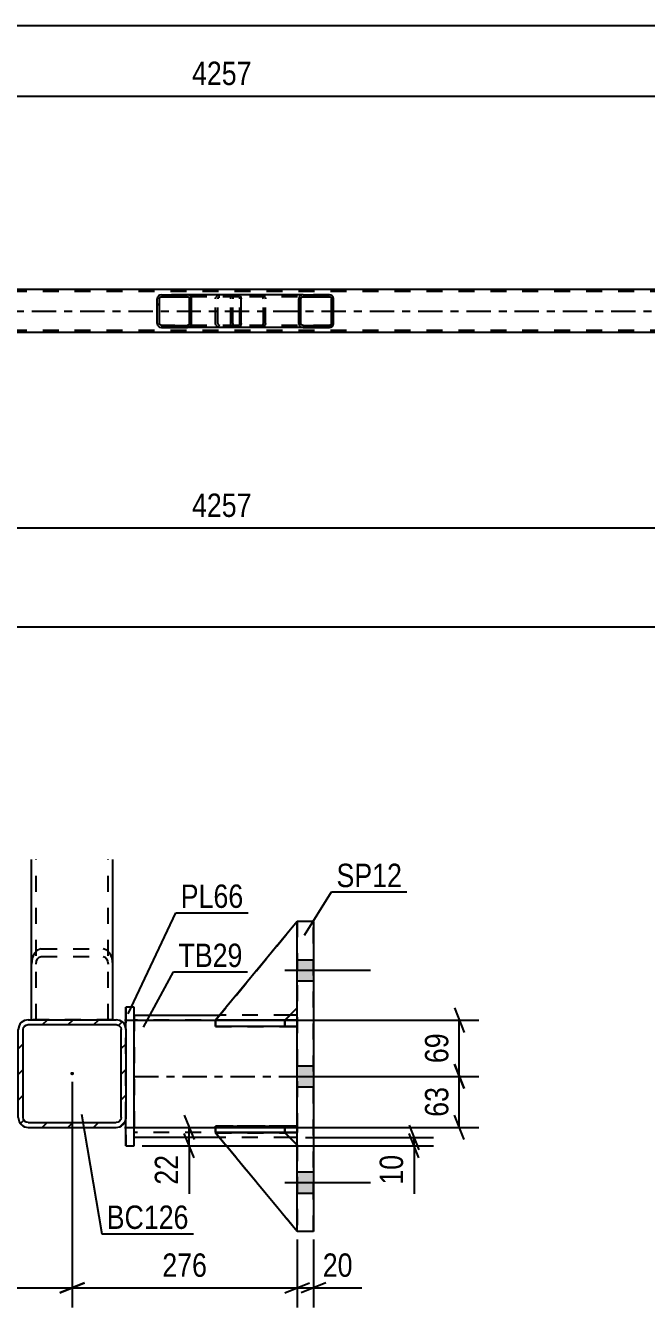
# Model space of a CAD drawing. Header units: millimetres. Extents: x 0 to 841, y 0 to 594.
# Drawn here: x 225.9 to 301.9, y 118.9 to 276 of the extents above; entities that cross this region are included whole.
import ezdxf

# ---------------------------------------------------------------- set-up
doc = ezdxf.new("R2010")
doc.units = ezdxf.units.MM
doc.linetypes.add('DXK_LINE_DOT2', pattern=[3.9198, 1.9599, -1.9599])
doc.linetypes.add('DXK_LINE_DOT3', pattern=[5.9187, 2.979, -0.9799, 0.9799, -0.9799])
doc.styles.add('Arial Narrow', font='ARIALN.TTF', dxfattribs={"height": 0.2})

# ---------------------------------------------------------------- blocks, each defined once
blk = doc.blocks.new('Part-248143587-3631 - 3433')
at = {"color": 2, "linetype": 'Continuous'}
for p, q in [((334.24, 243.67), (169.97, 243.67)), ((589.65, 238.39), (72.73, 238.39))]:
    blk.add_line(p, q, dxfattribs=at)
at = {"color": 7, "linetype": 'DXK_LINE_DOT2'}
for p, q in [((731.64, 243.43), (72.73, 243.43)), ((731.64, 238.63), (72.73, 238.63))]:
    blk.add_line(p, q, dxfattribs=at)
at = {"color": 7, "linetype": 'DXK_LINE_DOT3'}
blk.add_line((72.73, 241.03), (731.64, 241.03), dxfattribs=at)
blk = doc.blocks.new('Part-248143587-3577 - 3433')
at = {"linetype": 'Continuous'}
h = blk.add_hatch(dxfattribs=at)
h.set_pattern_fill('', scale=0.7, style=0, pattern_type=0)
h.set_pattern_definition([(45, (246.152, 242.7308), (-1.57154, 1.57154), [])])
h.paths.add_polyline_path([(246.19, 242.55), (246.15, 242.73), (246.04, 242.89), (245.88, 242.99), (245.69, 243.03), (242.5, 243.03), (242.31, 242.99), (242.15, 242.89), (242.04, 242.73), (242, 242.55), (242, 239.51), (242.04, 239.32), (242.15, 239.17), (242.31, 239.06), (242.5, 239.03), (245.69, 239.03), (245.88, 239.06), (246.04, 239.17), (246.15, 239.32), (246.19, 239.51)])
h.paths.add_polyline_path([(245.92, 239.42), (245.87, 239.34), (245.78, 239.29), (245.69, 239.27), (242.5, 239.27), (242.41, 239.29), (242.33, 239.34), (242.27, 239.42), (242.25, 239.51), (242.25, 242.55), (242.27, 242.64), (242.33, 242.72), (242.41, 242.77), (242.5, 242.79), (245.69, 242.79), (245.78, 242.77), (245.87, 242.72), (245.92, 242.64), (245.94, 242.55), (245.94, 239.51)])
at = {"color": 2, "linetype": 'Continuous'}
for p, q in [((242.04, 242.73), (242, 242.55)), ((242, 239.51), (242, 242.55)), ((242.25, 242.55), (242.27, 242.64)), ((242.25, 239.51), (242.25, 242.55)), ((242.27, 242.64), (242.33, 242.72)), ((242.5, 243.03), (242.31, 242.99)), ((242.33, 242.72), (242.41, 242.77)), ((242.41, 242.77), (242.5, 242.79)), ((242.5, 243.03), (245.69, 243.03)), ((242.5, 242.79), (245.69, 242.79)), ((251.99, 243.03), (245.69, 243.03)), ((245.88, 242.99), (245.69, 243.03)), ((245.69, 242.79), (245.78, 242.77)), ((245.78, 242.77), (245.87, 242.72)), ((245.87, 242.72), (245.92, 242.64)), ((245.92, 242.64), (245.94, 242.55)), ((245.94, 239.51), (245.94, 242.55)), ((246.19, 242.55), (246.15, 242.73)), ((246.19, 239.51), (246.19, 242.55)), ((251.99, 243.03), (252.09, 242.99)), ((252.09, 242.99), (252.18, 242.89)), ((252.18, 242.89), (252.24, 242.73)), ((252.24, 242.73), (252.26, 242.55)), ((252.26, 239.51), (252.26, 242.55)), ((242, 239.51), (242.04, 239.32)), ((242.27, 239.42), (242.25, 239.51)), ((242.33, 239.34), (242.27, 239.42)), ((242.31, 239.06), (242.5, 239.03)), ((242.41, 239.29), (242.33, 239.34)), ((242.5, 239.27), (242.41, 239.29)), ((242.5, 239.27), (245.69, 239.27)), ((242.5, 239.03), (245.69, 239.03)), ((245.78, 239.29), (245.69, 239.27)), ((245.69, 239.03), (245.88, 239.06)), ((251.99, 239.03), (245.69, 239.03)), ((245.87, 239.34), (245.78, 239.29)), ((245.92, 239.42), (245.87, 239.34)), ((245.94, 239.51), (245.92, 239.42)), ((246.15, 239.32), (246.19, 239.51)), ((252.09, 239.06), (251.99, 239.03)), ((252.18, 239.17), (252.09, 239.06)), ((252.24, 239.32), (252.18, 239.17)), ((252.26, 239.51), (252.24, 239.32))]:
    blk.add_line(p, q, dxfattribs=at)
at = {"color": 7, "linetype": 'DXK_LINE_DOT2'}
for p, q in [((245.69, 243.03), (242.5, 243.03)), ((251.99, 242.79), (242.5, 242.79)), ((249.15, 242.55), (249.19, 242.73)), ((249.15, 239.51), (249.15, 242.55)), ((249.42, 242.64), (249.4, 242.55)), ((249.4, 239.51), (249.4, 242.55)), ((249.48, 242.72), (249.42, 242.64)), ((249.46, 242.99), (249.65, 243.03)), ((249.48, 242.72), (249.5, 242.73)), ((249.5, 242.73), (249.56, 242.77)), ((249.56, 242.77), (249.65, 242.79)), ((251, 242.79), (251, 243.03)), ((252.04, 242.77), (251.99, 242.79)), ((252.08, 242.72), (252.04, 242.77)), ((252.11, 242.64), (252.08, 242.72)), ((252.12, 242.55), (252.11, 242.64)), ((252.12, 239.51), (252.12, 242.55)), ((251.99, 239.27), (242.5, 239.27)), ((245.69, 239.03), (242.5, 239.03)), ((249.19, 239.32), (249.15, 239.51)), ((249.4, 239.51), (249.42, 239.42)), ((249.42, 239.42), (249.48, 239.34)), ((249.65, 239.03), (249.46, 239.06)), ((249.48, 239.34), (249.5, 239.32)), ((249.5, 239.32), (249.56, 239.29)), ((249.56, 239.29), (249.65, 239.27)), ((251, 239.03), (251, 239.27)), ((251.99, 239.27), (252.04, 239.29)), ((252.04, 239.29), (252.08, 239.34)), ((252.08, 239.34), (252.11, 239.42)), ((252.11, 239.42), (252.12, 239.51))]:
    blk.add_line(p, q, dxfattribs=at)
at = {"color": 2, "linetype": 'Continuous'}
for centre, start, end in [((242.49, 242.53), 111.1941, 156.1506), ((245.7, 242.53), 23.8494, 68.8059), ((242.49, 239.52), 203.8494, 248.8059), ((245.7, 239.52), 291.1941, 336.1506)]:
    blk.add_arc(centre, 0.492, start, end, dxfattribs=at)
at = {"color": 7, "linetype": 'DXK_LINE_DOT2'}
for centre, start, end in [((249.64, 242.53), 111.1941, 156.1506), ((249.64, 239.52), 203.8494, 248.8059)]:
    blk.add_arc(centre, 0.492, start, end, dxfattribs=at)
blk = doc.blocks.new('Part-248143587-3578 - 3433')
at = {"linetype": 'Continuous'}
h = blk.add_hatch(dxfattribs=at)
h.set_pattern_fill('', scale=0.7, style=0, pattern_type=0)
h.set_pattern_definition([(45, (263.5626, 242.7308), (-1.57154, 1.57154), [])])
h.paths.add_polyline_path([(263.6, 242.55), (263.56, 242.73), (263.45, 242.89), (263.29, 242.99), (263.09, 243.03), (259.86, 243.03), (259.66, 242.99), (259.49, 242.89), (259.38, 242.73), (259.34, 242.55), (259.34, 239.51), (259.38, 239.32), (259.49, 239.17), (259.66, 239.06), (259.86, 239.03), (263.09, 239.03), (263.29, 239.06), (263.45, 239.17), (263.56, 239.32), (263.6, 239.51)])
h.paths.add_polyline_path([(263.33, 239.42), (263.27, 239.34), (263.19, 239.29), (263.09, 239.27), (259.86, 239.27), (259.76, 239.29), (259.68, 239.34), (259.62, 239.42), (259.6, 239.51), (259.6, 242.55), (259.62, 242.64), (259.68, 242.72), (259.76, 242.77), (259.86, 242.79), (263.09, 242.79), (263.19, 242.77), (263.27, 242.72), (263.33, 242.64), (263.35, 242.55), (263.35, 239.51)])
at = {"color": 7, "linetype": 'DXK_LINE_DOT2'}
for p, q in [((251, 242.55), (251.03, 242.73)), ((251, 239.51), (251, 242.55)), ((251.27, 242.64), (251.25, 242.55)), ((251.25, 239.51), (251.25, 242.55)), ((251.33, 242.72), (251.27, 242.64)), ((251.31, 242.99), (251.51, 243.03)), ((251.41, 242.77), (251.33, 242.72)), ((251.51, 242.79), (251.41, 242.77)), ((251.99, 243.03), (251.51, 243.03)), ((263.09, 242.79), (251.51, 242.79)), ((254.74, 243.03), (254.94, 242.99)), ((254.84, 242.77), (254.74, 242.79)), ((254.92, 242.72), (254.84, 242.77)), ((254.98, 242.64), (254.92, 242.72)), ((255, 242.55), (254.98, 242.64)), ((255, 239.51), (255, 242.55)), ((255.21, 242.73), (255.25, 242.55)), ((255.25, 239.51), (255.25, 242.55)), ((263.09, 243.03), (259.86, 243.03)), ((251.03, 239.32), (251, 239.51)), ((251.25, 239.51), (251.27, 239.42)), ((251.27, 239.42), (251.33, 239.34)), ((251.51, 239.03), (251.31, 239.06)), ((251.33, 239.34), (251.41, 239.29)), ((251.41, 239.29), (251.51, 239.27)), ((263.09, 239.27), (251.51, 239.27)), ((251.99, 239.03), (251.51, 239.03)), ((254.74, 239.27), (254.84, 239.29)), ((254.94, 239.06), (254.74, 239.03)), ((254.84, 239.29), (254.92, 239.34)), ((254.92, 239.34), (254.98, 239.42)), ((254.98, 239.42), (255, 239.51)), ((255.25, 239.51), (255.21, 239.32)), ((263.09, 239.03), (259.86, 239.03))]:
    blk.add_line(p, q, dxfattribs=at)
at = {"color": 2, "linetype": 'Continuous'}
for p, q in [((259.86, 243.03), (251.99, 243.03)), ((259.38, 242.73), (259.34, 242.55)), ((259.34, 239.51), (259.34, 242.55)), ((259.6, 242.55), (259.62, 242.64)), ((259.6, 239.51), (259.6, 242.55)), ((259.62, 242.64), (259.68, 242.72)), ((259.86, 243.03), (259.66, 242.99)), ((259.68, 242.72), (259.76, 242.77)), ((259.76, 242.77), (259.86, 242.79)), ((259.86, 243.03), (263.09, 243.03)), ((259.86, 242.79), (263.09, 242.79)), ((263.29, 242.99), (263.09, 243.03)), ((263.09, 242.79), (263.19, 242.77)), ((263.19, 242.77), (263.27, 242.72)), ((263.27, 242.72), (263.33, 242.64)), ((263.33, 242.64), (263.35, 242.55)), ((263.35, 239.51), (263.35, 242.55)), ((263.6, 242.55), (263.56, 242.73)), ((263.6, 239.51), (263.6, 242.55)), ((259.86, 239.03), (251.99, 239.03)), ((259.34, 239.51), (259.38, 239.32)), ((259.62, 239.42), (259.6, 239.51)), ((259.68, 239.34), (259.62, 239.42)), ((259.66, 239.06), (259.86, 239.03)), ((259.76, 239.29), (259.68, 239.34)), ((259.86, 239.27), (259.76, 239.29)), ((259.86, 239.27), (263.09, 239.27)), ((259.86, 239.03), (263.09, 239.03)), ((263.19, 239.29), (263.09, 239.27)), ((263.09, 239.03), (263.29, 239.06)), ((263.27, 239.34), (263.19, 239.29)), ((263.33, 239.42), (263.27, 239.34)), ((263.35, 239.51), (263.33, 239.42)), ((263.56, 239.32), (263.6, 239.51))]:
    blk.add_line(p, q, dxfattribs=at)
at = {"color": 7, "linetype": 'DXK_LINE_DOT2'}
for centre, start, end in [((251.49, 242.53), 110.7583, 155.68), ((254.76, 242.53), 24.32, 69.2417), ((251.49, 239.53), 204.32, 249.2417), ((254.76, 239.53), 290.7583, 335.68)]:
    blk.add_arc(centre, 0.496, start, end, dxfattribs=at)
at = {"color": 2, "linetype": 'Continuous'}
for centre, start, end in [((259.84, 242.53), 110.7583, 155.68), ((263.11, 242.53), 24.32, 69.2417), ((259.84, 239.53), 204.32, 249.2417), ((263.11, 239.53), 290.7583, 335.68)]:
    blk.add_arc(centre, 0.496, start, end, dxfattribs=at)
blk = doc.blocks.new('Part-248143587-2499 - 2365')
at = {"color": 2, "linetype": 'Continuous'}
for p, q in [((261.15, 166.23), (259.15, 166.23)), ((259.15, 128.23), (259.15, 166.23)), ((261.15, 166.23), (261.15, 128.23)), ((261.15, 128.23), (259.15, 128.23))]:
    blk.add_line(p, q, dxfattribs=at)
at = {"color": 7, "linetype": 'DXK_LINE_DOT2'}
for p, q in [((259.15, 166.23), (259.15, 128.23)), ((261.15, 128.23), (261.15, 166.23))]:
    blk.add_line(p, q, dxfattribs=at)
blk = doc.blocks.new('Part-248143587-2468 - 2365')
at = {"linetype": 'Continuous'}
h = blk.add_hatch(dxfattribs=at)
h.set_pattern_fill('', scale=0.7, style=0, pattern_type=0)
h.set_pattern_definition([(45, (237.415, 141.0609), (-1.57154, 1.57154), [])])
h.paths.add_polyline_path([(236.96, 140.97), (237.42, 141.06), (237.8, 141.32), (238.06, 141.71), (238.16, 142.17), (238.16, 152.97), (238.06, 153.43), (237.8, 153.82), (237.42, 154.08), (236.96, 154.17), (226.16, 154.17), (225.7, 154.08), (225.31, 153.82), (225.05, 153.43), (224.96, 152.97), (224.96, 142.17), (225.05, 141.71), (225.31, 141.32), (225.7, 141.06), (226.16, 140.97)])
h.paths.add_polyline_path([(226.16, 141.57), (225.93, 141.62), (225.73, 141.75), (225.6, 141.94), (225.56, 142.17), (225.56, 152.97), (225.6, 153.2), (225.73, 153.39), (225.93, 153.52), (226.16, 153.57), (236.96, 153.57), (237.19, 153.52), (237.38, 153.39), (237.51, 153.2), (237.56, 152.97), (237.56, 142.17), (237.51, 141.94), (237.38, 141.75), (237.19, 141.62), (236.96, 141.57)])
blk.add_hatch(color=30, dxfattribs=at).paths.add_polyline_path([(231.56, 147.47, -1), (231.56, 147.67, -1)])
at = {"color": 2, "linetype": 'Continuous'}
for p, q in [((226.16, 154.17), (225.7, 154.08)), ((226.16, 154.17), (226.16, 154.17)), ((226.16, 154.17), (236.96, 154.17)), ((236.96, 154.17), (236.96, 154.17)), ((237.42, 154.08), (236.96, 154.17)), ((225.05, 153.43), (224.96, 152.97)), ((224.96, 152.97), (224.96, 152.97)), ((224.96, 142.17), (224.96, 152.97)), ((225.56, 152.97), (225.6, 153.2)), ((225.56, 152.97), (225.56, 152.97)), ((225.56, 142.17), (225.56, 152.97)), ((225.6, 153.2), (225.73, 153.39)), ((225.73, 153.39), (225.93, 153.52)), ((225.93, 153.52), (226.16, 153.57)), ((226.16, 153.57), (226.16, 153.57)), ((226.16, 153.57), (236.96, 153.57)), ((236.96, 153.57), (236.96, 153.57)), ((236.96, 153.57), (237.19, 153.52)), ((237.19, 153.52), (237.38, 153.39)), ((237.38, 153.39), (237.51, 153.2)), ((237.51, 153.2), (237.56, 152.97)), ((237.56, 152.97), (237.56, 152.97)), ((237.56, 142.17), (237.56, 152.97)), ((238.16, 152.97), (238.06, 153.43)), ((238.16, 152.97), (238.16, 152.97)), ((238.16, 142.17), (238.16, 152.97)), ((224.96, 142.17), (224.96, 142.17)), ((224.96, 142.17), (225.05, 141.71)), ((225.56, 142.17), (225.56, 142.17)), ((225.6, 141.94), (225.56, 142.17)), ((225.73, 141.75), (225.6, 141.94)), ((225.93, 141.62), (225.73, 141.75)), ((226.16, 141.57), (225.93, 141.62)), ((226.16, 141.57), (226.16, 141.57)), ((226.16, 141.57), (236.96, 141.57)), ((237.19, 141.62), (236.96, 141.57)), ((236.96, 141.57), (236.96, 141.57)), ((237.38, 141.75), (237.19, 141.62)), ((237.51, 141.94), (237.38, 141.75)), ((237.56, 142.17), (237.51, 141.94)), ((237.56, 142.17), (237.56, 142.17)), ((238.06, 141.71), (238.16, 142.17)), ((238.16, 142.17), (238.16, 142.17)), ((225.7, 141.06), (226.16, 140.97)), ((226.16, 140.97), (226.16, 140.97)), ((226.16, 140.97), (236.96, 140.97)), ((236.96, 140.97), (237.42, 141.06)), ((236.96, 140.97), (236.96, 140.97))]:
    blk.add_line(p, q, dxfattribs=at)
at = {"color": 7, "linetype": 'DXK_LINE_DOT3'}
blk.add_line((231.56, 147.57), (231.56, 147.57), dxfattribs=at)
at = {"color": 30, "linetype": 'DXK_LINE_DOT3'}
blk.add_line((231.56, 147.57), (231.56, 147.57), dxfattribs=at)
at = {"color": 30, "linetype": 'Continuous'}
blk.add_circle((231.56, 147.57), 0.1, dxfattribs=at)
at = {"color": 2, "linetype": 'Continuous'}
for centre, start, end in [((226.16, 152.97), 112.5, 157.5), ((236.96, 152.97), 22.5, 67.5), ((226.16, 142.17), 202.5, 247.5), ((236.96, 142.17), 292.5, 337.5)]:
    blk.add_arc(centre, 1.2, start, end, dxfattribs=at)
blk = doc.blocks.new('Part-248143587-2419 - 2365')
at = {"color": 2, "linetype": 'Continuous'}
for p, q in [((226.56, 154.17), (226.56, 173.81)), ((236.56, 154.17), (236.56, 173.81))]:
    blk.add_line(p, q, dxfattribs=at)
at = {"color": 7, "linetype": 'DXK_LINE_DOT2'}
for p, q in [((227.16, 154.17), (227.16, 173.81)), ((235.96, 154.17), (235.96, 173.81)), ((236.56, 154.17), (226.56, 154.17)), ((226.56, 154.17), (226.65, 154.17))]:
    blk.add_line(p, q, dxfattribs=at)
blk = doc.blocks.new('Part-248143587-2426 - 2365')
at = {"color": 7, "linetype": 'DXK_LINE_DOT2'}
for p, q in [((226.56, 154.17), (226.56, 173.81)), ((227.16, 154.17), (227.16, 173.81)), ((235.96, 154.17), (235.96, 173.81)), ((236.56, 154.17), (236.56, 173.81)), ((226.91, 162.3), (226.65, 161.7)), ((227.3, 162.7), (226.91, 162.3)), ((227.76, 162.85), (227.3, 162.7)), ((227.33, 161.64), (227.53, 161.84)), ((227.53, 161.84), (227.76, 161.92)), ((227.76, 162.85), (235.36, 162.85)), ((227.76, 161.92), (235.36, 161.92)), ((235.82, 162.7), (235.36, 162.85)), ((235.36, 161.92), (235.59, 161.84)), ((235.59, 161.84), (235.78, 161.64)), ((236.2, 162.3), (235.82, 162.7)), ((236.46, 161.7), (236.2, 162.3)), ((226.65, 161.7), (226.56, 160.99)), ((227.16, 160.99), (227.2, 161.34)), ((227.2, 161.34), (227.33, 161.64)), ((235.78, 161.64), (235.91, 161.34)), ((235.91, 161.34), (235.96, 160.99)), ((236.56, 160.99), (236.46, 161.7)), ((226.56, 154.17), (236.56, 154.17))]:
    blk.add_line(p, q, dxfattribs=at)
blk = doc.blocks.new('Part-248143587-2505 - 2365')
at = {"color": 2, "linetype": 'Continuous'}
for p, q in [((249.16, 154.13), (249.15, 154.13)), ((249.15, 154.13), (249.15, 153.33)), ((259.15, 154.13), (250.4, 154.13)), ((259.15, 154.13), (259.15, 154.13)), ((259.15, 154.13), (259.15, 153.33)), ((259.15, 153.33), (249.15, 153.33)), ((259.15, 153.33), (259.15, 153.33))]:
    blk.add_line(p, q, dxfattribs=at)
at = {"color": 7, "linetype": 'DXK_LINE_DOT2'}
for p, q in [((250.4, 154.13), (249.16, 154.13)), ((257.65, 154.13), (249.16, 154.13)), ((257.65, 154.13), (259.15, 154.13)), ((257.65, 154.13), (257.65, 153.33)), ((259.15, 154.13), (259.15, 153.33)), ((249.15, 153.33), (257.65, 153.33)), ((257.65, 153.33), (259.15, 153.33))]:
    blk.add_line(p, q, dxfattribs=at)
blk = doc.blocks.new('Part-248143587-2441 - 2365')
at = {"color": 2, "linetype": 'Continuous'}
for p, q in [((239.15, 154.73), (249.66, 154.73)), ((259.15, 154.73), (258.26, 154.73)), ((249.64, 139.73), (239.15, 139.73)), ((259.15, 139.73), (258.25, 139.73))]:
    blk.add_line(p, q, dxfattribs=at)
at = {"color": 7, "linetype": 'DXK_LINE_DOT2'}
for p, q in [((239.15, 154.73), (239.15, 154.73)), ((239.15, 154.73), (239.15, 139.73)), ((239.15, 139.73), (239.15, 154.73)), ((239.15, 154.73), (239.15, 154.73)), ((239.15, 154.13), (239.15, 154.13)), ((259.15, 154.13), (239.15, 154.13)), ((258.26, 154.73), (249.66, 154.73)), ((259.15, 139.73), (259.15, 154.73)), ((259.15, 139.73), (259.15, 154.73)), ((239.15, 140.33), (239.15, 140.33)), ((259.15, 140.33), (239.15, 140.33)), ((239.15, 139.73), (239.15, 139.73)), ((239.15, 139.73), (239.15, 139.73)), ((258.25, 139.73), (249.64, 139.73))]:
    blk.add_line(p, q, dxfattribs=at)
at = {"color": 7, "linetype": 'DXK_LINE_DOT3'}
blk.add_line((239.15, 147.23), (259.15, 147.23), dxfattribs=at)
blk = doc.blocks.new('Part-248143587-2506 - 2365')
at = {"color": 2, "linetype": 'Continuous'}
for p, q in [((249.15, 141.13), (259.15, 141.13)), ((249.15, 141.13), (249.15, 140.33)), ((259.15, 140.33), (249.15, 140.33)), ((259.15, 141.13), (259.15, 141.13)), ((259.15, 141.13), (259.15, 140.33)), ((259.15, 140.33), (259.15, 140.33))]:
    blk.add_line(p, q, dxfattribs=at)
at = {"color": 7, "linetype": 'DXK_LINE_DOT2'}
for p, q in [((257.65, 141.13), (249.15, 141.13)), ((249.15, 140.33), (257.65, 140.33)), ((259.15, 141.13), (257.65, 141.13)), ((257.65, 141.13), (257.65, 140.33)), ((257.65, 140.33), (259.15, 140.33)), ((259.15, 141.13), (259.15, 140.33))]:
    blk.add_line(p, q, dxfattribs=at)
blk = doc.blocks.new('Part-248143587-2446 - 2365')
at = {"color": 2, "linetype": 'Continuous'}
for p, q in [((238.15, 152.98), (238.15, 155.73)), ((239.15, 155.73), (238.15, 155.73)), ((239.15, 138.73), (239.15, 155.73)), ((238.15, 138.73), (238.15, 142.16)), ((238.15, 138.73), (239.15, 138.73))]:
    blk.add_line(p, q, dxfattribs=at)
at = {"color": 7, "linetype": 'DXK_LINE_DOT2'}
for p, q in [((238.15, 155.73), (238.15, 138.73)), ((239.15, 138.73), (239.15, 155.73)), ((238.15, 142.16), (238.15, 152.98))]:
    blk.add_line(p, q, dxfattribs=at)
blk = doc.blocks.new('Part-248143587-2511 - 2365')
at = {"color": 2, "linetype": 'Continuous'}
for p, q in [((259.15, 166.23), (249.15, 154.12)), ((259.15, 166.23), (259.15, 166.23)), ((259.15, 166.23), (259.15, 166.23)), ((257.66, 154.13), (259.15, 155.62)), ((250.4, 154.12), (249.15, 154.12)), ((249.15, 154.12), (249.15, 154.12))]:
    blk.add_line(p, q, dxfattribs=at)
at = {"color": 7, "linetype": 'DXK_LINE_DOT2'}
for p, q in [((259.15, 166.23), (249.15, 154.12)), ((259.15, 155.62), (259.15, 166.23)), ((257.65, 154.12), (259.15, 155.62)), ((257.65, 154.12), (249.15, 154.12)), ((257.65, 154.12), (250.4, 154.12)), ((257.65, 154.12), (257.66, 154.13)), ((257.65, 154.12), (257.65, 154.12))]:
    blk.add_line(p, q, dxfattribs=at)
blk = doc.blocks.new('Part-248143587-2454 - 2365')
at = {"color": 7, "linetype": 'DXK_LINE_DOT2'}
for p, q in [((249.15, 140.32), (257.65, 140.32)), ((259.15, 128.23), (249.15, 140.32)), ((249.15, 140.32), (249.15, 140.32)), ((257.65, 140.32), (249.15, 140.32)), ((249.15, 140.32), (259.15, 128.23)), ((257.65, 140.32), (259.15, 138.82)), ((257.65, 140.32), (257.65, 140.32)), ((259.15, 138.82), (257.65, 140.32)), ((259.15, 138.82), (259.15, 128.23))]:
    blk.add_line(p, q, dxfattribs=at)
blk = doc.blocks.new('Bolt-248143587-2458 - 2365')
at = {"linetype": 'Continuous'}
for points in [[(261.15, 158.93), (261.15, 161.53), (259.15, 161.53), (259.15, 158.93)], [(261.15, 158.93), (261.15, 161.53), (259.15, 161.53), (259.15, 158.93)], [(261.15, 158.93), (261.15, 161.53), (259.15, 161.53), (259.15, 158.93)], [(261.15, 145.93), (261.15, 148.53), (259.15, 148.53), (259.15, 145.93)], [(261.15, 145.93), (261.15, 148.53), (259.15, 148.53), (259.15, 145.93)], [(261.15, 132.93), (261.15, 135.53), (259.15, 135.53), (259.15, 132.93)], [(261.15, 132.93), (261.15, 135.53), (259.15, 135.53), (259.15, 132.93)], [(261.15, 132.93), (261.15, 135.53), (259.15, 135.53), (259.15, 132.93)]]:
    blk.add_hatch(color=1, dxfattribs=at).paths.add_polyline_path(points)
at = {"color": 1, "linetype": 'Continuous'}
for p, q in [((259.15, 161.53), (261.15, 161.53)), ((259.15, 161.53), (261.15, 161.53)), ((259.15, 161.53), (261.15, 161.53)), ((257.65, 160.23), (268.15, 160.23)), ((257.65, 160.23), (268.15, 160.23)), ((257.65, 160.23), (268.15, 160.23)), ((259.15, 158.93), (261.15, 158.93)), ((259.15, 158.93), (261.15, 158.93)), ((259.15, 158.93), (261.15, 158.93)), ((259.15, 148.53), (261.15, 148.53)), ((259.15, 148.53), (261.15, 148.53)), ((257.65, 147.23), (268.15, 147.23)), ((257.65, 147.23), (268.15, 147.23)), ((259.15, 145.93), (261.15, 145.93)), ((259.15, 145.93), (261.15, 145.93)), ((259.15, 135.53), (261.15, 135.53)), ((259.15, 135.53), (261.15, 135.53)), ((259.15, 135.53), (261.15, 135.53)), ((257.65, 134.23), (268.15, 134.23)), ((257.65, 134.23), (268.15, 134.23)), ((257.65, 134.23), (268.15, 134.23)), ((259.15, 132.93), (261.15, 132.93)), ((259.15, 132.93), (261.15, 132.93)), ((259.15, 132.93), (261.15, 132.93))]:
    blk.add_line(p, q, dxfattribs=at)
blk = doc.blocks.new('Part-248143587-2507 - 2365')
at = {"color": 7, "linetype": 'DXK_LINE_DOT2'}
for p, q in [((249.15, 153.33), (249.15, 154.13)), ((249.15, 154.13), (257.65, 154.13)), ((259.15, 154.13), (249.15, 154.13)), ((257.65, 153.33), (257.65, 154.13)), ((257.65, 154.13), (259.15, 154.13)), ((259.15, 153.33), (259.15, 154.13)), ((259.15, 153.33), (259.15, 154.13)), ((259.15, 154.13), (259.15, 154.13)), ((257.65, 153.33), (249.15, 153.33)), ((249.15, 153.33), (259.15, 153.33)), ((259.15, 153.33), (257.65, 153.33)), ((259.15, 153.33), (259.15, 153.33))]:
    blk.add_line(p, q, dxfattribs=at)
blk = doc.blocks.new('Part-248143587-2508 - 2365')
at = {"color": 7, "linetype": 'DXK_LINE_DOT2'}
for p, q in [((249.15, 140.33), (249.15, 141.13)), ((249.15, 141.13), (257.65, 141.13)), ((259.15, 141.13), (249.15, 141.13)), ((257.65, 140.33), (249.15, 140.33)), ((249.15, 140.33), (259.15, 140.33)), ((257.65, 140.33), (257.65, 141.13)), ((257.65, 141.13), (259.15, 141.13)), ((259.15, 140.33), (257.65, 140.33)), ((259.15, 140.33), (259.15, 141.13)), ((259.15, 140.33), (259.15, 141.13)), ((259.15, 141.13), (259.15, 141.13)), ((259.15, 140.33), (259.15, 140.33))]:
    blk.add_line(p, q, dxfattribs=at)
blk = doc.blocks.new('Part-248143587-2514 - 2365')
at = {"color": 7, "linetype": 'DXK_LINE_DOT2'}
for p, q in [((259.15, 166.23), (249.15, 154.12)), ((249.15, 154.12), (259.15, 166.23)), ((259.15, 155.62), (259.15, 166.23)), ((257.65, 154.12), (259.15, 155.62)), ((257.65, 154.12), (259.15, 155.62)), ((249.15, 154.12), (257.65, 154.12)), ((249.15, 154.12), (249.15, 154.12)), ((257.65, 154.12), (249.15, 154.12)), ((257.65, 154.12), (257.65, 154.12))]:
    blk.add_line(p, q, dxfattribs=at)
blk = doc.blocks.new('Part-248143587-2517 - 2365')
at = {"color": 2, "linetype": 'Continuous'}
for p, q in [((249.15, 140.32), (249.15, 140.32)), ((257.65, 140.32), (249.15, 140.32)), ((259.15, 128.23), (249.15, 140.32)), ((257.65, 140.32), (257.65, 140.32)), ((257.65, 140.32), (259.15, 138.82))]:
    blk.add_line(p, q, dxfattribs=at)
at = {"color": 7, "linetype": 'DXK_LINE_DOT2'}
for p, q in [((249.15, 140.32), (257.65, 140.32)), ((259.15, 128.23), (249.15, 140.32)), ((257.65, 140.32), (259.15, 138.82)), ((259.15, 138.82), (259.15, 128.23))]:
    blk.add_line(p, q, dxfattribs=at)
blk = doc.blocks.new('StraightDimension-248143587-3740 - 3433')
at = {"color": 7, "linetype": 'Continuous'}
for p, q in [((164.77, 245.07), (164.77, 270.24)), ((335.04, 245.07), (335.04, 270.24)), ((166.27, 267.99), (163.27, 266.79)), ((164.77, 267.39), (335.04, 267.39)), ((333.54, 266.79), (336.54, 267.99))]:
    blk.add_line(p, q, dxfattribs=at)
at = {"color": 0}
blk.add_wipeout([(254.16, 268.14), (254.16, 272.34), (245.65, 272.34), (245.65, 268.14)], dxfattribs=at)
at = {"color": 3, "style": 'Arial Narrow'}
blk.add_text('4257', height=2.863, dxfattribs=at).set_placement((246.25, 268.74))
blk = doc.blocks.new('StraightDimension-248143587-3700 - 3433')
at = {"color": 7, "linetype": 'Continuous'}
for p, q in [((164.77, 236.99), (164.77, 205.84)), ((335.04, 236.99), (335.04, 205.84)), ((166.27, 215.05), (163.27, 213.85)), ((164.77, 214.45), (335.04, 214.45)), ((333.54, 213.85), (336.54, 215.05))]:
    blk.add_line(p, q, dxfattribs=at)
at = {"color": 0}
blk.add_wipeout([(254.16, 215.2), (254.16, 219.4), (245.65, 219.4), (245.65, 215.2)], dxfattribs=at)
at = {"color": 0, "linetype": 'Continuous'}
blk.add_wipeout([(334.44, 213.75), (330.24, 213.75), (330.24, 205.24), (334.44, 205.24)], dxfattribs=at)
at = {"color": 3, "style": 'Arial Narrow'}
blk.add_text('4257', height=2.863, dxfattribs=at).set_placement((246.25, 215.8))
at = {"color": 3, "linetype": 'Continuous', "style": 'Arial Narrow'}
blk.add_text('7883', height=2.863, rotation=90.0002, dxfattribs=at).set_placement((333.84, 205.84))
blk = doc.blocks.new('StraightDimension-248143587-3715 - 3433')
at = {"color": 7, "linetype": 'Continuous'}
blk.add_line((63.47, 202.34), (740.9, 202.34), dxfattribs=at)
blk = doc.blocks.new('StraightDimension-248143587-3765 - 3433')
at = {"color": 7, "linetype": 'Continuous'}
blk.add_line((64.11, 276.02), (740.26, 276.02), dxfattribs=at)
blk = doc.blocks.new('StraightDimension-248143587-18299 - 2365')
at = {"color": 7, "linetype": 'Continuous'}
for p, q in [((259.15, 127.23), (259.15, 118.91)), ((261.15, 127.23), (261.15, 118.91)), ((257.65, 120.71), (260.65, 121.91)), ((259.15, 121.31), (261.15, 121.31)), ((262.65, 121.91), (259.65, 120.71))]:
    blk.add_line(p, q, dxfattribs=at)
at = {"color": 0}
blk.add_wipeout([(266.54, 122.06), (266.54, 126.26), (261.68, 126.26), (261.68, 122.06)], dxfattribs=at)
at = {"color": 7, "linetype": 'Continuous'}
blk.add_line((261.15, 121.31), (267.06, 121.31), dxfattribs=at)
blk.add_line((261.15, 121.31), (267.06, 121.31), dxfattribs=at)
at = {"color": 3, "style": 'Arial Narrow'}
blk.add_text('20', height=2.863, dxfattribs=at).set_placement((262.28, 122.66))
blk = doc.blocks.new('StraightDimension-248143587-18281 - 2365')
at = {"color": 7, "linetype": 'Continuous'}
for p, q in [((278.42, 148.73), (279.62, 145.73)), ((267.82, 147.23), (281.42, 147.23)), ((279.02, 140.97), (279.02, 147.23)), ((279.62, 139.47), (278.42, 142.47)), ((237.96, 140.97), (281.42, 140.97))]:
    blk.add_line(p, q, dxfattribs=at)
at = {"color": 0}
blk.add_wipeout([(278.27, 146.53), (274.07, 146.53), (274.07, 141.67), (278.27, 141.67)], dxfattribs=at)
at = {"color": 3, "style": 'Arial Narrow'}
blk.add_text('63', height=2.863, rotation=90.0002, dxfattribs=at).set_placement((277.67, 142.27))
blk = doc.blocks.new('StraightDimension-248143587-18300 - 2365')
at = {"color": 7, "linetype": 'Continuous'}
for p, q in [((231.56, 146.57), (231.56, 118.91)), ((259.15, 127.23), (259.15, 118.91)), ((233.06, 121.91), (230.06, 120.71)), ((231.56, 121.31), (259.15, 121.31)), ((257.65, 120.71), (260.65, 121.91))]:
    blk.add_line(p, q, dxfattribs=at)
at = {"color": 0}
blk.add_wipeout([(248.7, 122.06), (248.7, 126.26), (242.01, 126.26), (242.01, 122.06)], dxfattribs=at)
at = {"color": 3, "style": 'Arial Narrow'}
blk.add_text('276', height=2.863, dxfattribs=at).set_placement((242.61, 122.66))
blk = doc.blocks.new('StraightDimension-248143587-18383 - 2365')
at = {"color": 7, "linetype": 'Continuous'}
for p, q in [((272.87, 141.23), (274.07, 138.23)), ((274.07, 137.23), (272.87, 140.23)), ((240.15, 138.73), (275.87, 138.73)), ((260.15, 139.73), (275.87, 139.73)), ((273.47, 138.73), (273.47, 139.73))]:
    blk.add_line(p, q, dxfattribs=at)
at = {"color": 0}
blk.add_wipeout([(272.72, 138.2), (268.52, 138.2), (268.52, 133.35), (272.72, 133.35)], dxfattribs=at)
at = {"color": 7, "linetype": 'Continuous'}
blk.add_line((273.47, 138.73), (273.47, 132.82), dxfattribs=at)
blk.add_line((273.47, 138.73), (273.47, 132.82), dxfattribs=at)
at = {"color": 3, "style": 'Arial Narrow'}
blk.add_text('10', height=2.863, rotation=90.0002, dxfattribs=at).set_placement((272.12, 133.95))
blk = doc.blocks.new('StraightDimension-248143587-18280 - 2365')
at = {"color": 7, "linetype": 'Continuous'}
for p, q in [((278.42, 155.62), (279.62, 152.62)), ((237.96, 154.12), (281.42, 154.12)), ((279.02, 147.23), (279.02, 154.12)), ((279.62, 145.73), (278.42, 148.73)), ((267.82, 147.23), (281.42, 147.23))]:
    blk.add_line(p, q, dxfattribs=at)
at = {"color": 0}
blk.add_wipeout([(278.27, 153.1), (274.07, 153.1), (274.07, 148.25), (278.27, 148.25)], dxfattribs=at)
at = {"color": 3, "style": 'Arial Narrow'}
blk.add_text('69', height=2.863, rotation=90.0002, dxfattribs=at).set_placement((277.67, 148.85))
blk = doc.blocks.new('StraightDimension-248143587-18301 - 2365')
at = {"color": 7, "linetype": 'Continuous'}
for p, q in [((231.56, 146.57), (231.56, 118.91)), ((203.96, 127.23), (203.96, 118.91)), ((205.46, 121.91), (202.46, 120.71)), ((203.96, 121.31), (231.56, 121.31)), ((230.06, 120.71), (233.06, 121.91))]:
    blk.add_line(p, q, dxfattribs=at)
at = {"color": 0}
blk.add_wipeout([(221.1, 122.06), (221.1, 126.26), (214.41, 126.26), (214.41, 122.06)], dxfattribs=at)
at = {"color": 3, "style": 'Arial Narrow'}
blk.add_text('276', height=2.863, dxfattribs=at).set_placement((215.01, 122.66))
blk = doc.blocks.new('StraightDimension-248143587-18361 - 2365')
at = {"color": 7, "linetype": 'Continuous'}
for p, q in [((245.3, 142.47), (246.5, 139.47)), ((237.96, 140.97), (248.3, 140.97)), ((246.5, 137.23), (245.3, 140.23)), ((245.9, 138.73), (245.9, 140.97)), ((240.15, 138.73), (248.3, 138.73))]:
    blk.add_line(p, q, dxfattribs=at)
at = {"color": 0}
blk.add_wipeout([(245.15, 138.2), (240.95, 138.2), (240.95, 133.35), (245.15, 133.35)], dxfattribs=at)
at = {"color": 7, "linetype": 'Continuous'}
blk.add_line((245.9, 138.73), (245.9, 132.82), dxfattribs=at)
blk.add_line((245.9, 138.73), (245.9, 132.82), dxfattribs=at)
at = {"color": 3, "style": 'Arial Narrow'}
blk.add_text('22', height=2.863, rotation=90.0002, dxfattribs=at).set_placement((244.55, 133.95))
blk = doc.blocks.new('Mark-248143587-2464 - 2365')
at = {"color": 0}
blk.add_wipeout([(245.84, 128.53), (245.84, 131.53), (235.79, 131.53), (235.79, 128.53)], dxfattribs=at)
blk.add_wipeout([(245.84, 128.53), (245.84, 131.53), (235.79, 131.53), (235.79, 128.53)], dxfattribs=at)
at = {"color": 30, "linetype": 'Continuous'}
for p, q in [((232.7, 142.61), (235.19, 127.93)), ((235.19, 127.93), (246.44, 127.93))]:
    blk.add_line(p, q, dxfattribs=at)
at = {"color": 3, "style": 'Arial Narrow'}
blk.add_text('BC126', height=2.863, dxfattribs=at).set_placement((235.79, 128.53))
blk = doc.blocks.new('Mark-248143587-2437 - 2365')
at = {"color": 0}
blk.add_wipeout([(252.45, 160.63), (252.45, 163.63), (244.59, 163.63), (244.59, 160.63)], dxfattribs=at)
blk.add_wipeout([(252.45, 160.63), (252.45, 163.63), (244.59, 163.63), (244.59, 160.63)], dxfattribs=at)
at = {"color": 30, "linetype": 'Continuous'}
for p, q in [((240.31, 153.26), (243.99, 160.03)), ((243.99, 160.03), (253.05, 160.03))]:
    blk.add_line(p, q, dxfattribs=at)
at = {"color": 3, "style": 'Arial Narrow'}
blk.add_text('TB29', height=2.863, dxfattribs=at).set_placement((244.59, 160.63))
blk = doc.blocks.new('Mark-248143587-2442 - 2365')
at = {"color": 0}
blk.add_wipeout([(252.54, 167.88), (252.54, 170.88), (244.87, 170.88), (244.87, 167.88)], dxfattribs=at)
blk.add_wipeout([(252.54, 167.88), (252.54, 170.88), (244.87, 170.88), (244.87, 167.88)], dxfattribs=at)
at = {"color": 30, "linetype": 'Continuous'}
for p, q in [((238.42, 154.91), (244.27, 167.28)), ((244.27, 167.28), (253.14, 167.28))]:
    blk.add_line(p, q, dxfattribs=at)
at = {"color": 3, "style": 'Arial Narrow'}
blk.add_text('PL66', height=2.863, dxfattribs=at).set_placement((244.87, 167.88))
blk = doc.blocks.new('Mark-248143587-2495 - 2365')
at = {"color": 0}
blk.add_wipeout([(272, 170.43), (272, 173.43), (263.96, 173.43), (263.96, 170.43)], dxfattribs=at)
blk.add_wipeout([(272, 170.43), (272, 173.43), (263.96, 173.43), (263.96, 170.43)], dxfattribs=at)
at = {"color": 30, "linetype": 'Continuous'}
for p, q in [((260.06, 164.53), (263.36, 169.83)), ((263.36, 169.83), (272.6, 169.83))]:
    blk.add_line(p, q, dxfattribs=at)
at = {"color": 3, "style": 'Arial Narrow'}
blk.add_text('SP12', height=2.863, dxfattribs=at).set_placement((263.96, 170.43))

msp = doc.modelspace()

# ---------------------------------------------------------------- block references
for name in ['StraightDimension-248143587-3740 - 3433', 'Part-248143587-3631 - 3433', 'Part-248143587-3577 - 3433', 'Part-248143587-3578 - 3433', 'StraightDimension-248143587-3700 - 3433', 'Part-248143587-2419 - 2365', 'Part-248143587-2426 - 2365', 'Part-248143587-2511 - 2365', 'Part-248143587-2514 - 2365', 'Part-248143587-2499 - 2365', 'Bolt-248143587-2458 - 2365', 'Part-248143587-2446 - 2365', 'Part-248143587-2468 - 2365', 'Part-248143587-2441 - 2365', 'Part-248143587-2505 - 2365', 'Part-248143587-2507 - 2365', 'Part-248143587-2506 - 2365', 'Part-248143587-2508 - 2365', 'Part-248143587-2454 - 2365', 'Part-248143587-2517 - 2365', 'StraightDimension-248143587-18299 - 2365']:
    msp.add_blockref(name, (0, 0))

# ---------------------------------------------------------------- next in the draw order: block references
for name in ['StraightDimension-248143587-3765 - 3433', 'StraightDimension-248143587-3715 - 3433', 'Mark-248143587-2495 - 2365', 'StraightDimension-248143587-18281 - 2365']:
    msp.add_blockref(name, (0, 0))

# ---------------------------------------------------------------- next in the draw order: block references
msp.add_blockref('StraightDimension-248143587-18300 - 2365', (0, 0))

# ---------------------------------------------------------------- next in the draw order: block references
for name in ['StraightDimension-248143587-18280 - 2365', 'StraightDimension-248143587-18301 - 2365', 'StraightDimension-248143587-18383 - 2365']:
    msp.add_blockref(name, (0, 0))

# ---------------------------------------------------------------- next in the draw order: block references
for name in ['Mark-248143587-2437 - 2365', 'StraightDimension-248143587-18361 - 2365']:
    msp.add_blockref(name, (0, 0))

# ---------------------------------------------------------------- next in the draw order: block references
for name in ['Mark-248143587-2442 - 2365', 'Mark-248143587-2464 - 2365']:
    msp.add_blockref(name, (0, 0))

doc.saveas('drawing.dxf')
